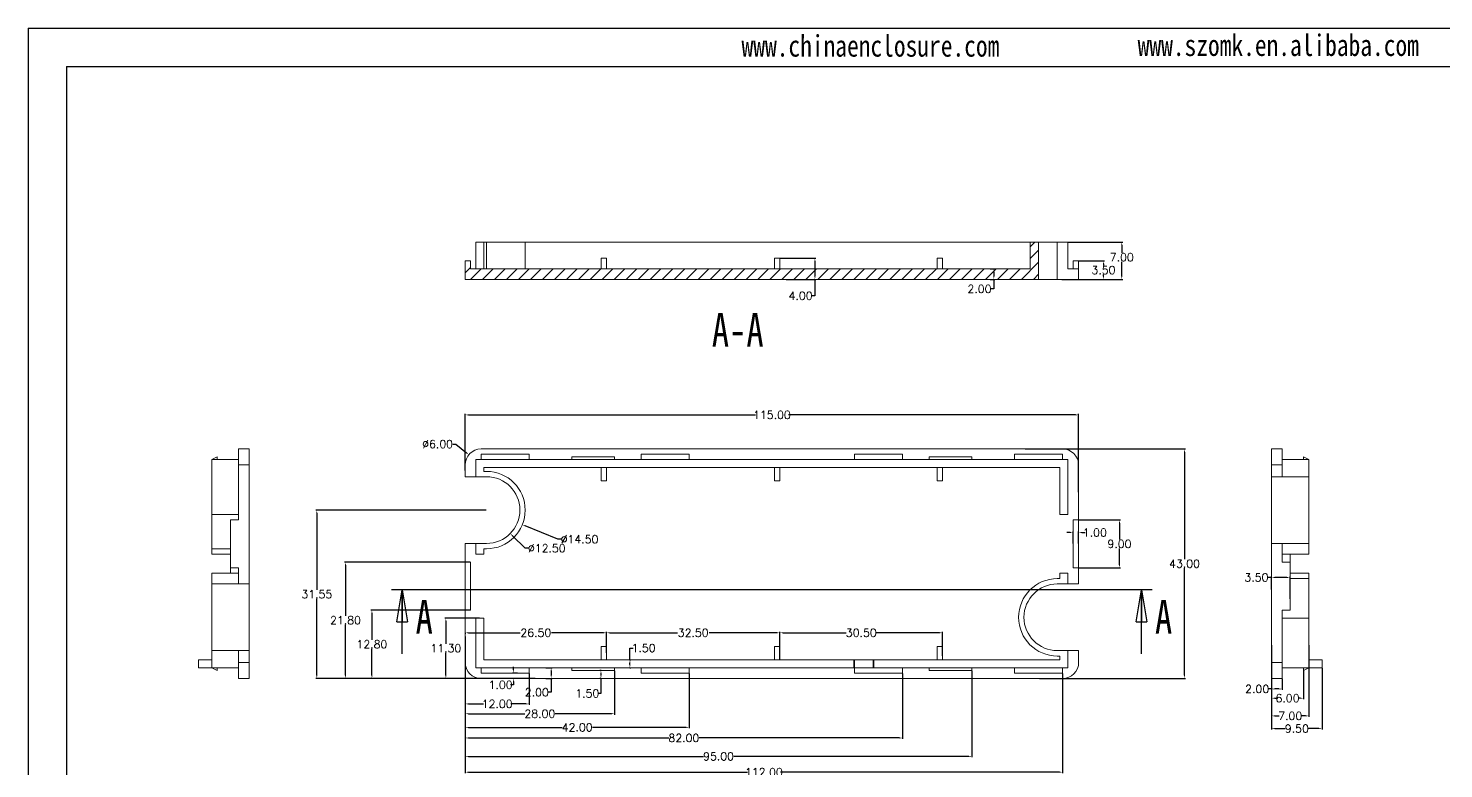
# Model space of a CAD drawing. Header units: inches. Extents: x 1667 to 2586, y 327 to 628.
# Drawn here: x 1667 to 1932.3, y 489.2 to 627.9 of the extents above; entities that cross this region are included whole.
import ezdxf

# ---------------------------------------------------------------- set-up
doc = ezdxf.new("R2010")
doc.units = ezdxf.units.IN
doc.header["$LTSCALE"] = 15
doc.linetypes.add('CENTERX2', pattern=[101.6, 63.5, -12.7, 12.7, -12.7])
doc.layers.add('文字', color=81, linetype='Continuous')
doc.styles.add('SLDTEXTSTYLE0', font='TXT', dxfattribs={"width": 0.75})
doc.styles.get("Standard").update_dxf_attribs({"font": 'txt', "bigfont": 'gbcbig.shx'})
doc.styles.add('宋体', font='', dxfattribs={"width": 0.8, "height": 3.5})
doc.styles.get('宋体').set_extended_font_data('SimSun')
doc.dimstyles.new('2', dxfattribs={"dimtxt": 1.5, "dimasz": 0.6, "dimexe": 0.18, "dimexo": 0.0625, "dimgap": 0.09, "dimtad": 0, "dimtih": 1, "dimtoh": 1, "dimzin": 0, "dimdsep": 46, "dimtxsty": 'Standard', "dimcen": 0, "dimadec": 0, "dimazin": 2, "dimtfac": 1, "dimtofl": 0, "dimtmove": 0, "dimatfit": 3, "dimfxl": 1, "dimtolj": 1, "dimtzin": 0, "dimarcsym": 0})

# ---------------------------------------------------------------- blocks, each defined once
blk = doc.blocks.new('_CLOSED')
at = {"color": 0, "linetype": 'ByBlock', "lineweight": -2}
for p, q in [((-1, 0.166667), (0, 0)), ((-1, 0.166667), (-1, -0.166667)), ((0, 0), (-1, -0.166667)), ((0, 0), (-1, 0))]:
    blk.add_line(p, q, dxfattribs=at)
blk = doc.blocks.new('*D199')
at = {"color": 0, "lineweight": -2}
for p, q in [((1758.7, 507.07), (1757.78, 507.07)), ((1757.96, 507.67), (1757.96, 508.27)), ((1757.96, 504.87), (1757.36, 504.87)), ((1758.7, 506.07), (1757.78, 506.07)), ((1757.96, 505.47), (1757.96, 504.87))]:
    blk.add_line(p, q, dxfattribs=at)
at = {"color": 0}
for points in [[(1757.86, 507.67), (1758.06, 507.67), (1757.96, 507.07)], [(1757.86, 505.47), (1758.06, 505.47), (1757.96, 506.07)]]:
    blk.add_solid(points, dxfattribs=at)
at = {"layer": 'Defpoints', "color": 0}
for p in [(1758.76, 507.07), (1757.96, 506.07), (1758.76, 506.07)]:
    blk.add_point(p, dxfattribs=at)
at = {"color": 0, "insert": (1755.52, 504.87), "char_height": 1.5, "attachment_point": 5}
blk.add_mtext('\\A1;1.00', dxfattribs=at)
blk = doc.blocks.new('*D200')
at = {"color": 0, "lineweight": -2}
for p, q in [((1764.01, 508.07), (1765.18, 508.07)), ((1765, 507.47), (1765, 506.67)), ((1764.01, 506.07), (1765.18, 506.07)), ((1765, 506.07), (1765, 503.47)), ((1765, 503.47), (1764.4, 503.47))]:
    blk.add_line(p, q, dxfattribs=at)
at = {"color": 0}
for points in [[(1764.9, 507.47), (1765.1, 507.47), (1765, 508.07)], [(1764.9, 506.67), (1765.1, 506.67), (1765, 506.07)]]:
    blk.add_solid(points, dxfattribs=at)
at = {"layer": 'Defpoints', "color": 0}
for p in [(1763.95, 508.07), (1763.95, 506.07), (1765, 506.07)]:
    blk.add_point(p, dxfattribs=at)
at = {"color": 0, "insert": (1762.31, 503.47), "char_height": 1.5, "attachment_point": 5}
blk.add_mtext('\\A1;2.00', dxfattribs=at)
blk = doc.blocks.new('*D201')
at = {"color": 0, "lineweight": -2}
for p, q in [((1774.38, 507.57), (1774.15, 507.57)), ((1774.33, 506.97), (1774.33, 506.67)), ((1774.38, 506.07), (1774.15, 506.07)), ((1774.33, 506.07), (1774.33, 503.26)), ((1774.33, 503.26), (1773.73, 503.26))]:
    blk.add_line(p, q, dxfattribs=at)
at = {"color": 0}
for points in [[(1774.23, 506.97), (1774.43, 506.97), (1774.33, 507.57)], [(1774.23, 506.67), (1774.43, 506.67), (1774.33, 506.07)]]:
    blk.add_solid(points, dxfattribs=at)
at = {"layer": 'Defpoints', "color": 0}
for p in [(1774.44, 507.57), (1774.33, 506.07), (1774.44, 506.07)]:
    blk.add_point(p, dxfattribs=at)
at = {"color": 0, "insert": (1771.77, 503.26), "char_height": 1.5, "attachment_point": 5}
blk.add_mtext('\\A1;1.50', dxfattribs=at)
blk = doc.blocks.new('*D202')
at = {"color": 0, "lineweight": -2}
for p, q in [((1779.74, 509.57), (1779.94, 509.57)), ((1779.76, 509.57), (1779.76, 511.77)), ((1779.76, 511.77), (1780.36, 511.77)), ((1779.74, 508.07), (1779.94, 508.07)), ((1779.76, 508.67), (1779.76, 508.97))]:
    blk.add_line(p, q, dxfattribs=at)
at = {"color": 0}
for points in [[(1779.66, 508.97), (1779.86, 508.97), (1779.76, 509.57)], [(1779.66, 508.67), (1779.86, 508.67), (1779.76, 508.07)]]:
    blk.add_solid(points, dxfattribs=at)
at = {"layer": 'Defpoints', "color": 0}
for p in [(1779.67, 509.57), (1779.76, 509.57), (1779.67, 508.07)]:
    blk.add_point(p, dxfattribs=at)
at = {"color": 0, "insert": (1782.32, 511.77), "char_height": 1.5, "attachment_point": 5}
blk.add_mtext('\\A1;1.50', dxfattribs=at)
blk = doc.blocks.new('*D203')
at = {"color": 0, "lineweight": -2}
for p, q in [((1751.57, 517.37), (1745.08, 517.37)), ((1745.26, 516.77), (1745.26, 512.56)), ((1745.26, 506.67), (1745.26, 510.88)), ((1760.84, 506.07), (1745.08, 506.07))]:
    blk.add_line(p, q, dxfattribs=at)
at = {"color": 0}
for points in [[(1745.16, 516.77), (1745.36, 516.77), (1745.26, 517.37)], [(1745.16, 506.67), (1745.36, 506.67), (1745.26, 506.07)]]:
    blk.add_solid(points, dxfattribs=at)
at = {"layer": 'Defpoints', "color": 0}
for p in [(1745.26, 517.37), (1751.63, 517.37), (1760.9, 506.07)]:
    blk.add_point(p, dxfattribs=at)
at = {"color": 0, "insert": (1745.26, 511.72), "char_height": 1.5, "attachment_point": 5}
blk.add_mtext('\\A1;11.30', dxfattribs=at)
blk = doc.blocks.new('*D204')
at = {"color": 0, "lineweight": -2}
for p, q in [((1749.82, 518.87), (1731.22, 518.87)), ((1731.4, 518.27), (1731.4, 513.31)), ((1731.4, 506.67), (1731.4, 511.63)), ((1754.43, 506.07), (1731.22, 506.07))]:
    blk.add_line(p, q, dxfattribs=at)
at = {"color": 0}
for points in [[(1731.3, 518.27), (1731.5, 518.27), (1731.4, 518.87)], [(1731.3, 506.67), (1731.5, 506.67), (1731.4, 506.07)]]:
    blk.add_solid(points, dxfattribs=at)
at = {"layer": 'Defpoints', "color": 0}
for p in [(1731.4, 518.87), (1749.88, 518.87), (1754.49, 506.07)]:
    blk.add_point(p, dxfattribs=at)
at = {"color": 0, "insert": (1731.4, 512.47), "char_height": 1.5, "attachment_point": 5}
blk.add_mtext('\\A1;12.80', dxfattribs=at)
blk = doc.blocks.new('*D205')
at = {"color": 0, "lineweight": -2}
for p, q in [((1749.82, 527.87), (1726.27, 527.87)), ((1726.45, 527.27), (1726.45, 517.81)), ((1726.45, 506.67), (1726.45, 516.13)), ((1755.24, 506.07), (1726.27, 506.07))]:
    blk.add_line(p, q, dxfattribs=at)
at = {"color": 0}
for points in [[(1726.35, 527.27), (1726.55, 527.27), (1726.45, 527.87)], [(1726.35, 506.67), (1726.55, 506.67), (1726.45, 506.07)]]:
    blk.add_solid(points, dxfattribs=at)
at = {"layer": 'Defpoints', "color": 0}
for p in [(1726.45, 527.87), (1749.88, 527.87), (1755.3, 506.07)]:
    blk.add_point(p, dxfattribs=at)
at = {"color": 0, "insert": (1726.45, 516.97), "char_height": 1.5, "attachment_point": 5}
blk.add_mtext('\\A1;21.80', dxfattribs=at)
blk = doc.blocks.new('*D206')
at = {"color": 0, "lineweight": -2}
for p, q in [((1752.82, 537.62), (1720.89, 537.62)), ((1721.07, 537.02), (1721.07, 522.69)), ((1721.07, 506.67), (1721.07, 521.01)), ((1762.03, 506.07), (1720.89, 506.07))]:
    blk.add_line(p, q, dxfattribs=at)
at = {"color": 0}
for points in [[(1720.97, 537.02), (1721.17, 537.02), (1721.07, 537.62)], [(1720.97, 506.67), (1721.17, 506.67), (1721.07, 506.07)]]:
    blk.add_solid(points, dxfattribs=at)
at = {"layer": 'Defpoints', "color": 0}
for p in [(1721.07, 537.62), (1752.88, 537.62), (1762.1, 506.07)]:
    blk.add_point(p, dxfattribs=at)
at = {"color": 0, "insert": (1721.07, 521.85), "char_height": 1.5, "attachment_point": 5}
blk.add_mtext('\\A1;31.55', dxfattribs=at)
blk = doc.blocks.new('*D207')
at = {"color": 0, "lineweight": -2}
for p, q in [((1853.84, 549.07), (1883.91, 549.07)), ((1883.73, 548.47), (1883.73, 528.41)), ((1883.73, 506.67), (1883.73, 526.73)), ((1856.55, 506.07), (1883.91, 506.07))]:
    blk.add_line(p, q, dxfattribs=at)
at = {"color": 0}
for points in [[(1883.63, 548.47), (1883.83, 548.47), (1883.73, 549.07)], [(1883.63, 506.67), (1883.83, 506.67), (1883.73, 506.07)]]:
    blk.add_solid(points, dxfattribs=at)
at = {"layer": 'Defpoints', "color": 0}
for p in [(1853.78, 549.07), (1883.73, 549.07), (1856.49, 506.07)]:
    blk.add_point(p, dxfattribs=at)
at = {"color": 0, "insert": (1883.73, 527.57), "char_height": 1.5, "attachment_point": 5}
blk.add_mtext('\\A1;43.00', dxfattribs=at)
blk = doc.blocks.new('*D208')
at = {"color": 0, "lineweight": -2}
for p, q in [((1748.88, 545.03), (1748.88, 555.63)), ((1749.48, 555.45), (1803.29, 555.45)), ((1863.28, 555.45), (1809.47, 555.45)), ((1863.88, 540.98), (1863.88, 555.63))]:
    blk.add_line(p, q, dxfattribs=at)
at = {"color": 0}
for points in [[(1749.48, 555.55), (1749.48, 555.35), (1748.88, 555.45)], [(1863.28, 555.55), (1863.28, 555.35), (1863.88, 555.45)]]:
    blk.add_solid(points, dxfattribs=at)
at = {"layer": 'Defpoints', "color": 0}
for p in [(1748.88, 555.45), (1748.88, 544.97), (1863.88, 540.92)]:
    blk.add_point(p, dxfattribs=at)
at = {"color": 0, "insert": (1806.38, 555.45), "char_height": 1.5, "attachment_point": 5}
blk.add_mtext('\\A1;115.00', dxfattribs=at)
blk = doc.blocks.new('*D209')
at = {"color": 0, "lineweight": -2}
for p, q in [((1748.88, 511.35), (1748.88, 501.11)), ((1760.88, 507.01), (1760.88, 501.11)), ((1749.48, 501.29), (1752.29, 501.29)), ((1760.28, 501.29), (1757.47, 501.29))]:
    blk.add_line(p, q, dxfattribs=at)
at = {"color": 0}
for points in [[(1749.48, 501.39), (1749.48, 501.19), (1748.88, 501.29)], [(1760.28, 501.39), (1760.28, 501.19), (1760.88, 501.29)]]:
    blk.add_solid(points, dxfattribs=at)
at = {"layer": 'Defpoints', "color": 0}
for p in [(1748.88, 511.42), (1760.88, 507.07), (1760.88, 501.29)]:
    blk.add_point(p, dxfattribs=at)
at = {"color": 0, "insert": (1754.88, 501.29), "char_height": 1.5, "attachment_point": 5}
blk.add_mtext('\\A1;12.00', dxfattribs=at)
blk = doc.blocks.new('*D210')
at = {"color": 0, "lineweight": -2}
for p, q in [((1748.88, 511.35), (1748.88, 499.27)), ((1776.88, 507.51), (1776.88, 499.27)), ((1749.48, 499.45), (1760.04, 499.45)), ((1776.28, 499.45), (1765.72, 499.45))]:
    blk.add_line(p, q, dxfattribs=at)
at = {"color": 0}
for points in [[(1749.48, 499.55), (1749.48, 499.35), (1748.88, 499.45)], [(1776.28, 499.55), (1776.28, 499.35), (1776.88, 499.45)]]:
    blk.add_solid(points, dxfattribs=at)
at = {"layer": 'Defpoints', "color": 0}
for p in [(1748.88, 511.42), (1776.88, 507.57), (1776.88, 499.45)]:
    blk.add_point(p, dxfattribs=at)
at = {"color": 0, "insert": (1762.88, 499.45), "char_height": 1.5, "attachment_point": 5}
blk.add_mtext('\\A1;28.00', dxfattribs=at)
blk = doc.blocks.new('*D211')
at = {"color": 0, "lineweight": -2}
for p, q in [((1748.88, 511.29), (1748.88, 496.72)), ((1790.88, 507.01), (1790.88, 496.72)), ((1749.48, 496.9), (1767.04, 496.9)), ((1790.28, 496.9), (1772.72, 496.9))]:
    blk.add_line(p, q, dxfattribs=at)
at = {"color": 0}
for points in [[(1749.48, 497), (1749.48, 496.8), (1748.88, 496.9)], [(1790.28, 497), (1790.28, 496.8), (1790.88, 496.9)]]:
    blk.add_solid(points, dxfattribs=at)
at = {"layer": 'Defpoints', "color": 0}
for p in [(1748.88, 511.35), (1790.88, 507.07), (1748.88, 496.9)]:
    blk.add_point(p, dxfattribs=at)
at = {"color": 0, "insert": (1769.88, 496.9), "char_height": 1.5, "attachment_point": 5}
blk.add_mtext('\\A1;42.00', dxfattribs=at)
blk = doc.blocks.new('*D212')
at = {"color": 0, "lineweight": -2}
for p, q in [((1748.88, 511.23), (1748.88, 494.73)), ((1830.88, 507.01), (1830.88, 494.73)), ((1749.48, 494.91), (1787.04, 494.91)), ((1830.28, 494.91), (1792.72, 494.91))]:
    blk.add_line(p, q, dxfattribs=at)
at = {"color": 0}
for points in [[(1749.48, 495.01), (1749.48, 494.81), (1748.88, 494.91)], [(1830.28, 495.01), (1830.28, 494.81), (1830.88, 494.91)]]:
    blk.add_solid(points, dxfattribs=at)
at = {"layer": 'Defpoints', "color": 0}
for p in [(1748.88, 511.29), (1830.88, 507.07), (1748.88, 494.91)]:
    blk.add_point(p, dxfattribs=at)
at = {"color": 0, "insert": (1789.88, 494.91), "char_height": 1.5, "attachment_point": 5}
blk.add_mtext('\\A1;82.00', dxfattribs=at)
blk = doc.blocks.new('*D213')
at = {"color": 0, "lineweight": -2}
for p, q in [((1748.88, 513.91), (1748.88, 491.29)), ((1843.88, 507.51), (1843.88, 491.29)), ((1749.48, 491.47), (1793.54, 491.47)), ((1843.28, 491.47), (1799.22, 491.47))]:
    blk.add_line(p, q, dxfattribs=at)
at = {"color": 0}
for points in [[(1749.48, 491.57), (1749.48, 491.37), (1748.88, 491.47)], [(1843.28, 491.57), (1843.28, 491.37), (1843.88, 491.47)]]:
    blk.add_solid(points, dxfattribs=at)
at = {"layer": 'Defpoints', "color": 0}
for p in [(1748.88, 513.97), (1843.88, 507.57), (1748.88, 491.47)]:
    blk.add_point(p, dxfattribs=at)
at = {"color": 0, "insert": (1796.38, 491.47), "char_height": 1.5, "attachment_point": 5}
blk.add_mtext('\\A1;95.00', dxfattribs=at)
blk = doc.blocks.new('*D214')
at = {"color": 0, "lineweight": -2}
for p, q in [((1748.88, 510.23), (1748.88, 488.32)), ((1860.88, 507.01), (1860.88, 488.32)), ((1749.48, 488.5), (1801.79, 488.5)), ((1860.28, 488.5), (1807.97, 488.5))]:
    blk.add_line(p, q, dxfattribs=at)
at = {"color": 0}
for points in [[(1749.48, 488.6), (1749.48, 488.4), (1748.88, 488.5)], [(1860.28, 488.6), (1860.28, 488.4), (1860.88, 488.5)]]:
    blk.add_solid(points, dxfattribs=at)
at = {"layer": 'Defpoints', "color": 0}
for p in [(1748.88, 510.29), (1860.88, 507.07), (1748.88, 488.5)]:
    blk.add_point(p, dxfattribs=at)
at = {"color": 0, "insert": (1804.88, 488.5), "char_height": 1.5, "attachment_point": 5}
blk.add_mtext('\\A1;112.00', dxfattribs=at)
blk = doc.blocks.new('*D215')
at = {"color": 0, "lineweight": -2}
for p, q in [((1775.38, 512.13), (1775.38, 514.8)), ((1748.88, 514.6), (1748.88, 514.44)), ((1749.48, 514.62), (1759.16, 514.62)), ((1774.78, 514.62), (1765.09, 514.62))]:
    blk.add_line(p, q, dxfattribs=at)
at = {"color": 0}
for points in [[(1749.48, 514.72), (1749.48, 514.52), (1748.88, 514.62)], [(1774.78, 514.72), (1774.78, 514.52), (1775.38, 514.62)]]:
    blk.add_solid(points, dxfattribs=at)
at = {"layer": 'Defpoints', "color": 0}
for p in [(1748.88, 514.67), (1748.88, 514.62), (1775.38, 512.07)]:
    blk.add_point(p, dxfattribs=at)
at = {"color": 0, "insert": (1762.13, 514.62), "char_height": 1.5, "attachment_point": 5}
blk.add_mtext('\\A1;26.50', dxfattribs=at)
blk = doc.blocks.new('*D216')
at = {"color": 0, "lineweight": -2}
for p, q in [((1775.38, 510.88), (1775.38, 514.8)), ((1807.88, 510.88), (1807.88, 514.8)), ((1775.98, 514.62), (1788.66, 514.62)), ((1807.28, 514.62), (1794.59, 514.62))]:
    blk.add_line(p, q, dxfattribs=at)
at = {"color": 0}
for points in [[(1775.98, 514.72), (1775.98, 514.52), (1775.38, 514.62)], [(1807.28, 514.72), (1807.28, 514.52), (1807.88, 514.62)]]:
    blk.add_solid(points, dxfattribs=at)
at = {"layer": 'Defpoints', "color": 0}
for p in [(1807.88, 514.62), (1775.38, 510.82), (1807.88, 510.82)]:
    blk.add_point(p, dxfattribs=at)
at = {"color": 0, "insert": (1791.63, 514.62), "char_height": 1.5, "attachment_point": 5}
blk.add_mtext('\\A1;32.50', dxfattribs=at)
blk = doc.blocks.new('*D217')
at = {"color": 0, "lineweight": -2}
for p, q in [((1807.88, 509.63), (1807.88, 514.8)), ((1838.38, 510.31), (1838.38, 514.8)), ((1808.48, 514.62), (1820.29, 514.62)), ((1837.78, 514.62), (1825.97, 514.62))]:
    blk.add_line(p, q, dxfattribs=at)
at = {"color": 0}
for points in [[(1808.48, 514.72), (1808.48, 514.52), (1807.88, 514.62)], [(1837.78, 514.72), (1837.78, 514.52), (1838.38, 514.62)]]:
    blk.add_solid(points, dxfattribs=at)
at = {"layer": 'Defpoints', "color": 0}
for p in [(1838.38, 514.62), (1807.88, 509.57), (1838.38, 510.25)]:
    blk.add_point(p, dxfattribs=at)
at = {"color": 0, "insert": (1823.13, 514.62), "char_height": 1.5, "attachment_point": 5}
blk.add_mtext('\\A1;30.50', dxfattribs=at)
blk = doc.blocks.new('*D218')
at = {"color": 0, "lineweight": -2}
for p, q in [((1862.28, 533.41), (1861.68, 533.41)), ((1862.88, 531.33), (1862.88, 533.59)), ((1863.88, 531.33), (1863.88, 533.59)), ((1864.48, 533.41), (1865.08, 533.41))]:
    blk.add_line(p, q, dxfattribs=at)
at = {"color": 0}
for points in [[(1862.28, 533.51), (1862.28, 533.31), (1862.88, 533.41)], [(1864.48, 533.51), (1864.48, 533.31), (1863.88, 533.41)]]:
    blk.add_solid(points, dxfattribs=at)
at = {"layer": 'Defpoints', "color": 0}
for p in [(1863.88, 533.41), (1862.88, 531.27), (1863.88, 531.27)]:
    blk.add_point(p, dxfattribs=at)
at = {"color": 0, "insert": (1866.92, 533.41), "char_height": 1.5, "attachment_point": 5}
blk.add_mtext('\\A1;1.00', dxfattribs=at)
blk = doc.blocks.new('*D219')
at = {"color": 0, "lineweight": -2}
for p, q in [((1863.94, 535.77), (1871.71, 535.77)), ((1871.53, 535.17), (1871.53, 532.11)), ((1871.53, 527.37), (1871.53, 530.43)), ((1863.94, 526.77), (1871.71, 526.77))]:
    blk.add_line(p, q, dxfattribs=at)
at = {"color": 0}
for points in [[(1871.43, 535.17), (1871.63, 535.17), (1871.53, 535.77)], [(1871.43, 527.37), (1871.63, 527.37), (1871.53, 526.77)]]:
    blk.add_solid(points, dxfattribs=at)
at = {"layer": 'Defpoints', "color": 0}
for p in [(1863.88, 535.77), (1871.53, 535.77), (1863.88, 526.77)]:
    blk.add_point(p, dxfattribs=at)
at = {"color": 0, "insert": (1871.53, 531.27), "char_height": 1.5, "attachment_point": 5}
blk.add_mtext('\\A1;9.00', dxfattribs=at)
blk = doc.blocks.new('*D220')
at = {"color": 0, "lineweight": -2}
for p, q in [((1766.26, 532.14), (1760.14, 534.65)), ((1766.86, 532.14), (1766.26, 532.14))]:
    blk.add_line(p, q, dxfattribs=at)
at = {"color": 0}
blk.add_solid([(1760.18, 534.74), (1760.11, 534.55), (1759.59, 534.87)], dxfattribs=at)
at = {"layer": 'Defpoints', "color": 0}
for p in [(1746.17, 540.37), (1759.59, 534.87)]:
    blk.add_point(p, dxfattribs=at)
at = {"color": 0, "insert": (1770.32, 532.14), "char_height": 1.5, "attachment_point": 5}
blk.add_mtext('\\A1;∅14.50', dxfattribs=at)
blk = doc.blocks.new('*D221')
at = {"color": 0, "lineweight": -2}
for p, q in [((1760.12, 530.46), (1757.75, 532.8)), ((1760.72, 530.46), (1760.12, 530.46))]:
    blk.add_line(p, q, dxfattribs=at)
at = {"color": 0}
blk.add_solid([(1757.82, 532.87), (1757.68, 532.73), (1757.32, 533.22)], dxfattribs=at)
at = {"layer": 'Defpoints', "color": 0}
for p in [(1748.44, 542.02), (1757.32, 533.22)]:
    blk.add_point(p, dxfattribs=at)
at = {"color": 0, "insert": (1764.18, 530.46), "char_height": 1.5, "attachment_point": 5}
blk.add_mtext('\\A1;∅12.50', dxfattribs=at)
blk = doc.blocks.new('*D222')
at = {"color": 0, "lineweight": -2}
for p, q in [((1746.55, 549.99), (1747.15, 549.99)), ((1747.15, 549.99), (1749.11, 548.37))]:
    blk.add_line(p, q, dxfattribs=at)
at = {"color": 0}
blk.add_solid([(1749.17, 548.45), (1749.04, 548.29), (1749.57, 547.99)], dxfattribs=at)
at = {"layer": 'Defpoints', "color": 0}
for p in [(1749.57, 547.99), (1754.19, 544.16)]:
    blk.add_point(p, dxfattribs=at)
at = {"color": 0, "insert": (1743.71, 549.99), "char_height": 1.5, "attachment_point": 5}
blk.add_mtext('\\A1;∅6.00', dxfattribs=at)
blk = doc.blocks.new('*D223')
at = {"color": 0, "lineweight": -2}
for p, q in [((1900.03, 512.28), (1900.03, 498.87)), ((1907.03, 512.28), (1907.03, 498.87)), ((1900.63, 499.05), (1901.44, 499.05)), ((1906.43, 499.05), (1905.62, 499.05))]:
    blk.add_line(p, q, dxfattribs=at)
at = {"color": 0}
for points in [[(1900.63, 499.15), (1900.63, 498.95), (1900.03, 499.05)], [(1906.43, 499.15), (1906.43, 498.95), (1907.03, 499.05)]]:
    blk.add_solid(points, dxfattribs=at)
at = {"layer": 'Defpoints', "color": 0}
for p in [(1900.03, 512.35), (1907.03, 512.35), (1907.03, 499.05)]:
    blk.add_point(p, dxfattribs=at)
at = {"color": 0, "insert": (1903.53, 499.05), "char_height": 1.5, "attachment_point": 5}
blk.add_mtext('\\A1;7.00', dxfattribs=at)
blk = doc.blocks.new('*D224')
at = {"color": 0, "lineweight": -2}
for p, q in [((1900.03, 507.51), (1900.03, 503.91)), ((1902.03, 506.01), (1902.03, 503.91)), ((1900.03, 504.09), (1899.43, 504.09)), ((1901.43, 504.09), (1900.63, 504.09))]:
    blk.add_line(p, q, dxfattribs=at)
at = {"color": 0}
for points in [[(1900.63, 504.19), (1900.63, 503.99), (1900.03, 504.09)], [(1901.43, 504.19), (1901.43, 503.99), (1902.03, 504.09)]]:
    blk.add_solid(points, dxfattribs=at)
at = {"layer": 'Defpoints', "color": 0}
for p in [(1900.03, 507.57), (1902.03, 506.07), (1900.03, 504.09)]:
    blk.add_point(p, dxfattribs=at)
at = {"color": 0, "insert": (1897.34, 504.09), "char_height": 1.5, "attachment_point": 5}
blk.add_mtext('\\A1;2.00', dxfattribs=at)
blk = doc.blocks.new('*D225')
at = {"color": 0, "lineweight": -2}
for p, q in [((1900.03, 512.22), (1900.03, 502.19)), ((1906.03, 507.51), (1906.03, 502.19)), ((1900.63, 502.37), (1900.94, 502.37)), ((1905.43, 502.37), (1905.12, 502.37))]:
    blk.add_line(p, q, dxfattribs=at)
at = {"color": 0}
for points in [[(1900.63, 502.47), (1900.63, 502.27), (1900.03, 502.37)], [(1905.43, 502.47), (1905.43, 502.27), (1906.03, 502.37)]]:
    blk.add_solid(points, dxfattribs=at)
at = {"layer": 'Defpoints', "color": 0}
for p in [(1900.03, 512.28), (1906.03, 507.57), (1906.03, 502.37)]:
    blk.add_point(p, dxfattribs=at)
at = {"color": 0, "insert": (1903.03, 502.37), "char_height": 1.5, "attachment_point": 5}
blk.add_mtext('\\A1;6.00', dxfattribs=at)
blk = doc.blocks.new('*D226')
at = {"color": 0, "lineweight": -2}
for p, q in [((1900.03, 511.25), (1900.03, 496.48)), ((1909.53, 508.01), (1909.53, 496.48)), ((1900.63, 496.66), (1902.56, 496.66)), ((1908.93, 496.66), (1906.99, 496.66))]:
    blk.add_line(p, q, dxfattribs=at)
at = {"color": 0}
for points in [[(1900.63, 496.76), (1900.63, 496.56), (1900.03, 496.66)], [(1908.93, 496.76), (1908.93, 496.56), (1909.53, 496.66)]]:
    blk.add_solid(points, dxfattribs=at)
at = {"layer": 'Defpoints', "color": 0}
for p in [(1900.03, 511.31), (1909.53, 508.07), (1900.03, 496.66)]:
    blk.add_point(p, dxfattribs=at)
at = {"color": 0, "insert": (1904.78, 496.66), "char_height": 1.5, "attachment_point": 5}
blk.add_mtext('\\A1;9.50', dxfattribs=at)
blk = doc.blocks.new('*D227')
at = {"color": 0, "lineweight": -2}
for p, q in [((1900.03, 524.99), (1899.43, 524.99)), ((1900.03, 522.73), (1900.03, 525.17)), ((1902.93, 524.99), (1900.63, 524.99)), ((1903.53, 520.96), (1903.53, 525.17))]:
    blk.add_line(p, q, dxfattribs=at)
at = {"color": 0}
for points in [[(1900.63, 525.09), (1900.63, 524.89), (1900.03, 524.99)], [(1902.93, 525.09), (1902.93, 524.89), (1903.53, 524.99)]]:
    blk.add_solid(points, dxfattribs=at)
at = {"layer": 'Defpoints', "color": 0}
for p in [(1900.03, 524.99), (1900.03, 522.67), (1903.53, 520.9)]:
    blk.add_point(p, dxfattribs=at)
at = {"color": 0, "insert": (1897.21, 524.99), "char_height": 1.5, "attachment_point": 5}
blk.add_mtext('\\A1;3.50', dxfattribs=at)
blk = doc.blocks.new('*D232')
at = {"color": 0, "lineweight": -2}
for p, q in [((1807.94, 584.84), (1814.62, 584.84)), ((1814.44, 584.24), (1814.44, 581.44)), ((1809.04, 580.84), (1814.62, 580.84)), ((1814.44, 580.84), (1814.44, 577.78)), ((1814.44, 577.78), (1813.84, 577.78))]:
    blk.add_line(p, q, dxfattribs=at)
at = {"color": 0}
for points in [[(1814.34, 584.24), (1814.54, 584.24), (1814.44, 584.84)], [(1814.34, 581.44), (1814.54, 581.44), (1814.44, 580.84)]]:
    blk.add_solid(points, dxfattribs=at)
at = {"layer": 'Defpoints', "color": 0}
for p in [(1807.88, 584.84), (1808.98, 580.84), (1814.44, 580.84)]:
    blk.add_point(p, dxfattribs=at)
at = {"color": 0, "insert": (1811.75, 577.78), "char_height": 1.5, "attachment_point": 5}
blk.add_mtext('\\A1;4.00', dxfattribs=at)
blk = doc.blocks.new('*D233')
at = {"color": 0, "lineweight": -2}
for p, q in [((1847.3, 582.84), (1848.16, 582.84)), ((1847.98, 582.24), (1847.98, 581.44)), ((1847.3, 580.84), (1848.16, 580.84)), ((1847.98, 579.06), (1847.38, 579.06)), ((1847.98, 580.84), (1847.98, 579.06))]:
    blk.add_line(p, q, dxfattribs=at)
at = {"color": 0}
for points in [[(1847.88, 582.24), (1848.08, 582.24), (1847.98, 582.84)], [(1847.88, 581.44), (1848.08, 581.44), (1847.98, 580.84)]]:
    blk.add_solid(points, dxfattribs=at)
at = {"layer": 'Defpoints', "color": 0}
for p in [(1847.24, 582.84), (1847.24, 580.84), (1847.98, 580.84)]:
    blk.add_point(p, dxfattribs=at)
at = {"color": 0, "insert": (1845.29, 579.06), "char_height": 1.5, "attachment_point": 5}
blk.add_mtext('\\A1;2.00', dxfattribs=at)
blk = doc.blocks.new('*D234')
at = {"color": 0, "lineweight": -2}
for p, q in [((1861.94, 587.84), (1872.14, 587.84)), ((1871.96, 587.24), (1871.96, 585.83)), ((1871.96, 581.44), (1871.96, 584.15)), ((1861.94, 580.84), (1872.14, 580.84))]:
    blk.add_line(p, q, dxfattribs=at)
at = {"color": 0}
for points in [[(1871.86, 587.24), (1872.06, 587.24), (1871.96, 587.84)], [(1871.86, 581.44), (1872.06, 581.44), (1871.96, 580.84)]]:
    blk.add_solid(points, dxfattribs=at)
at = {"layer": 'Defpoints', "color": 0}
for p in [(1861.88, 587.84), (1871.96, 587.84), (1861.88, 580.84)]:
    blk.add_point(p, dxfattribs=at)
at = {"color": 0, "insert": (1871.96, 584.99), "char_height": 1.5, "attachment_point": 5}
blk.add_mtext('\\A1;7.00', dxfattribs=at)
blk = doc.blocks.new('*D235')
at = {"color": 0, "lineweight": -2}
for p, q in [((1863.94, 584.34), (1868.71, 584.34)), ((1868.53, 583.74), (1868.53, 583.43)), ((1868.53, 581.44), (1868.53, 581.75)), ((1860.75, 580.84), (1868.71, 580.84))]:
    blk.add_line(p, q, dxfattribs=at)
at = {"color": 0}
for points in [[(1868.43, 583.74), (1868.63, 583.74), (1868.53, 584.34)], [(1868.43, 581.44), (1868.63, 581.44), (1868.53, 580.84)]]:
    blk.add_solid(points, dxfattribs=at)
at = {"layer": 'Defpoints', "color": 0}
for p in [(1863.88, 584.34), (1868.53, 584.34), (1860.69, 580.84)]:
    blk.add_point(p, dxfattribs=at)
at = {"color": 0, "insert": (1868.53, 582.59), "char_height": 1.5, "attachment_point": 5}
blk.add_mtext('\\A1;3.50', dxfattribs=at)

msp = doc.modelspace()

# ---------------------------------------------------------------- hatches: boundary and pattern name
at = {"linetype": 'Continuous', "lineweight": 0}
h = msp.add_hatch(dxfattribs=at)
h.set_pattern_fill('ANSI31', color=4, scale=0.5, style=0)
h.set_pattern_definition([(45, (0, -8.3457), (-1.122532, 1.122532), [])])
h.paths.add_polyline_path([(1748.88, 580.844), (1856.375, 580.844), (1856.375, 587.844), (1854.802, 587.844), (1854.802, 582.844), (1749.88, 582.844), (1749.88, 584.344), (1748.88, 584.344)], flags=0)

# ---------------------------------------------------------------- linework, layer by layer
for p, q in [((1666.989, 627.895), (2092.671, 627.895)), ((1666.989, 627.895), (1666.989, 326.907)), ((1674.155, 620.728), (2085.504, 620.728)), ((1674.155, 620.728), (1674.155, 334.074))]:
    msp.add_line(p, q)
at = {"color": 7, "linetype": 'Continuous', "lineweight": 15}
for p, q in [((1750.88, 582.844), (1750.88, 587.844)), ((1752.38, 587.844), (1750.88, 587.844)), ((1752.38, 582.844), (1752.38, 587.844)), ((1752.38, 587.844), (1752.88, 587.844)), ((1752.88, 587.844), (1752.88, 582.844)), ((1752.88, 587.844), (1760.13, 587.844)), ((1760.13, 582.844), (1760.13, 587.844)), ((1854.802, 587.844), (1760.13, 587.844)), ((1854.802, 587.844), (1854.802, 582.844)), ((1854.802, 587.844), (1856.375, 587.844)), ((1856.375, 580.844), (1856.375, 587.844)), ((1856.375, 587.844), (1859.88, 587.844)), ((1859.88, 580.844), (1859.88, 587.844)), ((1861.88, 587.844), (1859.88, 587.844)), ((1861.88, 587.844), (1861.88, 582.844)), ((1748.88, 584.344), (1748.88, 580.844)), ((1748.88, 584.344), (1749.88, 584.344)), ((1749.88, 582.844), (1749.88, 584.344)), ((1774.38, 584.844), (1774.38, 582.844)), ((1775.38, 584.844), (1774.38, 584.844)), ((1775.38, 584.844), (1775.38, 582.844)), ((1806.88, 584.844), (1806.88, 582.844)), ((1807.88, 584.844), (1806.88, 584.844)), ((1807.88, 584.844), (1807.88, 582.844)), ((1837.38, 584.844), (1837.38, 582.844)), ((1838.38, 584.844), (1837.38, 584.844)), ((1838.38, 584.844), (1838.38, 582.844)), ((1862.88, 584.344), (1862.88, 582.844)), ((1862.88, 584.344), (1863.88, 584.344)), ((1863.88, 584.344), (1863.88, 582.844)), ((1854.802, 582.844), (1749.88, 582.844)), ((1861.88, 582.844), (1863.88, 582.844)), ((1863.88, 582.844), (1863.88, 580.844)), ((1856.375, 580.844), (1748.88, 580.844)), ((1856.375, 580.844), (1859.88, 580.844)), ((1859.88, 580.844), (1863.88, 580.844)), ((1702.39, 547.572), (1701.39, 547.072)), ((1701.39, 536.772), (1701.39, 547.072)), ((1701.39, 547.072), (1706.39, 547.072)), ((1702.39, 547.572), (1702.39, 547.072)), ((1706.39, 549.072), (1708.39, 549.072)), ((1706.39, 546.072), (1706.39, 549.072)), ((1708.39, 549.072), (1708.39, 546.072)), ((1750.88, 547.072), (1750.88, 543.872)), ((1768.88, 547.072), (1750.88, 547.072)), ((1860.88, 549.072), (1751.88, 549.072)), ((1751.88, 548.072), (1751.88, 547.072)), ((1760.88, 548.072), (1751.88, 548.072)), ((1760.88, 547.072), (1760.88, 548.072)), ((1768.88, 547.572), (1776.88, 547.572)), ((1768.88, 547.072), (1768.88, 547.572)), ((1776.88, 547.072), (1768.88, 547.072)), ((1776.88, 547.572), (1776.88, 547.072)), ((1835.88, 547.072), (1776.88, 547.072)), ((1790.88, 548.072), (1781.88, 548.072)), ((1781.88, 548.072), (1781.88, 547.072)), ((1790.88, 547.072), (1790.88, 548.072)), ((1821.88, 548.072), (1830.88, 548.072)), ((1821.88, 547.072), (1821.88, 548.072)), ((1830.88, 548.072), (1830.88, 547.072)), ((1835.88, 547.572), (1843.88, 547.572)), ((1835.88, 547.072), (1835.88, 547.572)), ((1843.88, 547.072), (1835.88, 547.072)), ((1843.88, 547.572), (1843.88, 547.072)), ((1861.88, 547.072), (1843.88, 547.072)), ((1851.88, 548.072), (1860.88, 548.072)), ((1851.88, 547.072), (1851.88, 548.072)), ((1860.88, 548.072), (1860.88, 547.072)), ((1861.88, 536.772), (1861.88, 547.072)), ((1900.025, 549.072), (1902.025, 549.072)), ((1900.025, 546.072), (1900.025, 549.072)), ((1902.025, 549.072), (1902.025, 546.072)), ((1907.025, 547.072), (1902.025, 547.072)), ((1907.025, 547.072), (1906.025, 547.572)), ((1906.025, 547.572), (1906.025, 547.072)), ((1907.025, 547.072), (1907.025, 543.872)), ((1706.39, 535.772), (1706.39, 546.072)), ((1708.39, 546.072), (1706.39, 546.072)), ((1708.39, 523.772), (1708.39, 546.072)), ((1748.88, 546.072), (1748.88, 543.872)), ((1860.38, 545.572), (1752.38, 545.572)), ((1752.38, 545.572), (1752.38, 544.872)), ((1752.88, 544.872), (1752.38, 544.872)), ((1774.38, 543.072), (1774.38, 545.572)), ((1775.38, 545.572), (1775.38, 543.072)), ((1806.88, 543.072), (1806.88, 545.572)), ((1807.88, 545.572), (1807.88, 543.072)), ((1837.38, 543.072), (1837.38, 545.572)), ((1838.38, 545.572), (1838.38, 543.072)), ((1860.38, 536.772), (1860.38, 545.572)), ((1863.88, 535.772), (1863.88, 546.072)), ((1902.025, 546.072), (1900.025, 546.072)), ((1900.025, 546.072), (1900.025, 543.872)), ((1902.025, 546.072), (1902.025, 543.872)), ((1748.88, 543.872), (1750.88, 543.872)), ((1752.88, 543.872), (1750.88, 543.872)), ((1775.38, 543.072), (1774.38, 543.072)), ((1807.88, 543.072), (1806.88, 543.072)), ((1838.38, 543.072), (1837.38, 543.072)), ((1900.025, 543.872), (1902.025, 543.872)), ((1900.025, 543.872), (1900.025, 531.372)), ((1902.025, 543.872), (1907.025, 543.872)), ((1907.025, 543.872), (1907.025, 531.372)), ((1701.39, 536.772), (1706.39, 536.772)), ((1701.39, 530.372), (1701.39, 536.772)), ((1861.88, 536.772), (1860.38, 536.772)), ((1704.89, 526.772), (1704.89, 535.772)), ((1704.89, 535.772), (1706.39, 535.772)), ((1862.88, 535.772), (1862.88, 526.772)), ((1863.88, 535.772), (1862.88, 535.772)), ((1863.88, 526.772), (1863.88, 535.772)), ((1748.88, 531.372), (1748.88, 527.872)), ((1750.88, 531.372), (1748.88, 531.372)), ((1750.88, 531.372), (1750.88, 529.372)), ((1750.88, 531.372), (1752.88, 531.372)), ((1902.025, 531.372), (1900.025, 531.372)), ((1900.025, 531.372), (1900.025, 509.072)), ((1902.025, 531.372), (1902.025, 527.872)), ((1907.025, 531.372), (1902.025, 531.372)), ((1907.025, 531.372), (1907.025, 529.372)), ((1701.39, 530.372), (1704.89, 530.372)), ((1701.39, 530.372), (1701.39, 529.372)), ((1704.89, 529.372), (1701.39, 529.372)), ((1752.38, 529.372), (1750.88, 529.372)), ((1752.38, 530.372), (1752.88, 530.372)), ((1752.38, 530.372), (1752.38, 529.372)), ((1902.025, 529.372), (1907.025, 529.372)), ((1903.525, 529.372), (1903.525, 527.872)), ((1701.39, 523.772), (1701.39, 525.772)), ((1706.39, 525.772), (1701.39, 525.772)), ((1704.89, 526.772), (1706.39, 526.772)), ((1704.89, 525.772), (1704.89, 526.772)), ((1706.39, 523.772), (1706.39, 526.772)), ((1749.88, 527.872), (1748.88, 527.872)), ((1748.88, 527.872), (1748.88, 518.872)), ((1749.88, 518.872), (1749.88, 527.872)), ((1860.38, 525.772), (1861.88, 525.772)), ((1860.38, 524.772), (1860.38, 525.772)), ((1861.88, 523.772), (1861.88, 525.772)), ((1862.88, 526.772), (1863.88, 526.772)), ((1863.88, 523.772), (1863.88, 526.772)), ((1903.525, 527.872), (1902.025, 527.872)), ((1903.525, 527.872), (1903.525, 518.872)), ((1903.525, 525.772), (1907.025, 525.772)), ((1907.025, 524.772), (1907.025, 525.772)), ((1701.39, 523.772), (1706.39, 523.772)), ((1701.39, 511.272), (1701.39, 523.772)), ((1706.39, 523.772), (1708.39, 523.772)), ((1708.39, 511.272), (1708.39, 523.772)), ((1860.38, 524.772), (1859.88, 524.772)), ((1861.88, 523.772), (1859.88, 523.772)), ((1861.88, 523.772), (1863.88, 523.772)), ((1907.025, 524.772), (1903.525, 524.772)), ((1907.025, 524.772), (1907.025, 517.372)), ((1748.88, 518.872), (1749.88, 518.872)), ((1748.88, 518.872), (1748.88, 509.072)), ((1750.88, 517.372), (1750.88, 508.072)), ((1750.88, 517.372), (1752.38, 517.372)), ((1752.38, 517.372), (1752.38, 509.572)), ((1903.525, 518.872), (1902.025, 518.872)), ((1902.025, 518.872), (1902.025, 509.072)), ((1907.025, 517.372), (1902.025, 517.372)), ((1907.025, 517.372), (1907.025, 508.072)), ((1775.38, 512.072), (1774.38, 512.072)), ((1774.38, 512.072), (1774.38, 509.572)), ((1775.38, 509.572), (1775.38, 512.072)), ((1807.88, 512.072), (1806.88, 512.072)), ((1806.88, 512.072), (1806.88, 509.572)), ((1807.88, 509.572), (1807.88, 512.072)), ((1838.38, 512.072), (1837.38, 512.072)), ((1837.38, 512.072), (1837.38, 509.572)), ((1838.38, 509.572), (1838.38, 512.072)), ((1698.89, 508.072), (1698.89, 509.572)), ((1698.89, 509.572), (1701.39, 509.572)), ((1701.39, 508.072), (1701.39, 511.272)), ((1706.39, 511.272), (1701.39, 511.272)), ((1708.39, 511.272), (1706.39, 511.272)), ((1706.39, 509.072), (1706.39, 511.272)), ((1708.39, 509.072), (1708.39, 511.272)), ((1752.38, 509.572), (1821.749, 509.572)), ((1821.749, 509.572), (1821.749, 508.072)), ((1821.88, 509.572), (1821.749, 509.572)), ((1821.88, 509.572), (1821.88, 508.072)), ((1825.38, 509.572), (1821.88, 509.572)), ((1825.38, 508.072), (1825.38, 509.572)), ((1825.38, 509.572), (1825.511, 509.572)), ((1825.511, 508.072), (1825.511, 509.572)), ((1825.511, 509.572), (1860.38, 509.572)), ((1859.88, 511.272), (1861.88, 511.272)), ((1859.88, 510.272), (1860.38, 510.272)), ((1860.38, 509.572), (1860.38, 510.272)), ((1861.88, 508.072), (1861.88, 511.272)), ((1863.88, 511.272), (1861.88, 511.272)), ((1863.88, 509.072), (1863.88, 511.272)), ((1909.525, 509.572), (1907.025, 509.572)), ((1909.525, 509.572), (1909.525, 508.072)), ((1698.89, 508.072), (1701.39, 508.072)), ((1701.39, 508.072), (1706.39, 508.072)), ((1701.39, 508.072), (1702.39, 507.572)), ((1702.39, 507.572), (1702.39, 508.072)), ((1706.39, 509.072), (1708.39, 509.072)), ((1706.39, 506.072), (1706.39, 509.072)), ((1708.39, 509.072), (1708.39, 506.072)), ((1750.88, 508.072), (1768.88, 508.072)), ((1751.88, 507.072), (1751.88, 508.072)), ((1760.88, 507.072), (1751.88, 507.072)), ((1760.88, 508.072), (1760.88, 507.072)), ((1768.88, 508.072), (1776.88, 508.072)), ((1768.88, 507.572), (1768.88, 508.072)), ((1768.88, 507.572), (1776.88, 507.572)), ((1776.88, 508.072), (1821.749, 508.072)), ((1776.88, 508.072), (1776.88, 507.572)), ((1781.88, 507.072), (1781.88, 508.072)), ((1790.88, 507.072), (1781.88, 507.072)), ((1790.88, 508.072), (1790.88, 507.072)), ((1821.88, 508.072), (1821.749, 508.072)), ((1821.88, 508.072), (1825.38, 508.072)), ((1821.88, 508.072), (1821.88, 507.072)), ((1821.88, 507.072), (1830.88, 507.072)), ((1825.38, 508.072), (1825.511, 508.072)), ((1825.511, 508.072), (1835.88, 508.072)), ((1830.88, 507.072), (1830.88, 508.072)), ((1835.88, 508.072), (1843.88, 508.072)), ((1835.88, 507.572), (1835.88, 508.072)), ((1835.88, 507.572), (1843.88, 507.572)), ((1843.88, 508.072), (1861.88, 508.072)), ((1843.88, 508.072), (1843.88, 507.572)), ((1851.88, 508.072), (1851.88, 507.072)), ((1851.88, 507.072), (1860.88, 507.072)), ((1860.88, 507.072), (1860.88, 508.072)), ((1900.025, 509.072), (1902.025, 509.072)), ((1900.025, 506.072), (1900.025, 509.072)), ((1902.025, 509.072), (1902.025, 506.072)), ((1907.025, 508.072), (1902.025, 508.072)), ((1906.025, 507.572), (1907.025, 508.072)), ((1906.025, 507.572), (1906.025, 508.072)), ((1909.525, 508.072), (1907.025, 508.072)), ((1708.39, 506.072), (1706.39, 506.072)), ((1751.88, 506.072), (1860.88, 506.072)), ((1902.025, 506.072), (1900.025, 506.072))]:
    msp.add_line(p, q, dxfattribs=at)
at = {"color": 1, "linetype": 'CENTERX2', "lineweight": 30}
msp.add_line((1877.68, 522.696), (1735.08, 522.696), dxfattribs=at)
at = {"color": 7, "linetype": 'Continuous', "lineweight": 30}
for p, q in [((1737.08, 510.696), (1737.08, 522.696)), ((1875.68, 510.696), (1875.68, 522.696))]:
    msp.add_line(p, q, dxfattribs=at)
at = {"color": 7, "linetype": 'Continuous', "lineweight": 15}
for centre, radius, start, end in [((1751.88, 546.072), 3, 90, 180), ((1860.88, 546.072), 3, 0, 90), ((1752.88, 537.622), 7.25, 270, 90), ((1752.88, 537.622), 6.25, 270, 90), ((1859.88, 517.522), 7.25, 90, 270), ((1859.88, 517.522), 6.25, 90, 270), ((1751.88, 509.072), 3, 180, 270), ((1860.88, 509.072), 3, 270, 0)]:
    msp.add_arc(centre, radius, start, end, dxfattribs=at)

# ---------------------------------------------------------------- block references
at = {"color": 7, "linetype": 'Continuous', "lineweight": 30, "xscale": 6, "yscale": 6, "rotation": 90}
for p in [(1737.08, 522.696), (1875.68, 522.696)]:
    msp.add_blockref('_CLOSED', p, dxfattribs=at)

# ---------------------------------------------------------------- texts
at = {"color": 7, "linetype": 'Continuous', "char_height": 6.35, "attachment_point": 1, "style": 'SLDTEXTSTYLE0'}
for s, insert in [('A-A', (1795.111, 574.576)), ('A', (1739.583, 520.782)), ('A', (1878.183, 520.782))]:
    msp.add_mtext(s, dxfattribs=dict(at, insert=insert))
at = {"layer": '文字', "color": 0, "char_height": 4.03609, "width": 70.91031, "attachment_point": 1, "style": '宋体'}
for s, insert in [('www.chinaenclosure.com', (1800.688, 626.619)), ('www.szomk.en.alibaba.com', (1874.943, 626.748))]:
    msp.add_mtext(s, dxfattribs=dict(at, insert=insert))

# ---------------------------------------------------------------- dimensions: what is measured, and where the dimension line sits
for base, p1, p2, picture, middle in [((1871.964, 587.844), (1861.88, 580.844), (1861.88, 587.844), '*D234', (1871.964, 584.992)), ((1814.44, 580.844), (1807.88, 584.844), (1808.979, 580.844), '*D232', (1811.75, 577.781)), ((1868.53, 584.344), (1860.686, 580.844), (1863.88, 584.344), '*D235', (1868.53, 582.594)), ((1847.983, 580.844), (1847.235, 582.844), (1847.235, 580.844), '*D233', (1845.293, 579.06)), ((1779.757, 509.572), (1779.673, 508.072), (1779.673, 509.572), '*D202', (1782.322, 511.775)), ((1765.001, 506.072), (1763.947, 508.072), (1763.947, 506.072), '*D200', (1762.311, 503.467)), ((1774.331, 506.072), (1774.438, 507.572), (1774.438, 506.072), '*D201', (1771.766, 503.259))]:
    dim = msp.add_linear_dim(base=base, p1=p1, p2=p2, angle=90, dimstyle='2')
    dim.commit()
    dim.dimension.update_dxf_attribs({"geometry": picture, "text_midpoint": middle, "dimtype": 160})
for base, p1, p2, picture, middle in [((1748.88, 555.454), (1863.88, 540.922), (1748.88, 544.972), '*D208', (1806.38, 555.454)), ((1863.88, 533.41), (1862.88, 531.272), (1863.88, 531.272), '*D218', (1866.92, 533.41)), ((1900.025, 524.986), (1903.525, 520.901), (1900.025, 522.669), '*D227', (1897.21, 524.986)), ((1748.88, 514.625), (1775.38, 512.072), (1748.88, 514.667), '*D215', (1762.13, 514.625)), ((1807.88, 514.625), (1775.38, 510.822), (1807.88, 510.822), '*D216', (1791.63, 514.625)), ((1838.38, 514.625), (1807.88, 509.572), (1838.38, 510.25), '*D217', (1823.13, 514.625)), ((1748.88, 491.471), (1843.88, 507.572), (1748.88, 513.972), '*D213', (1796.38, 491.471)), ((1907.025, 499.049), (1900.025, 512.346), (1907.025, 512.346), '*D223', (1903.525, 499.049)), ((1906.025, 502.375), (1900.025, 512.284), (1906.025, 507.572), '*D225', (1903.025, 502.375)), ((1760.88, 501.293), (1748.88, 511.415), (1760.88, 507.072), '*D209', (1754.88, 501.293)), ((1776.88, 499.454), (1748.88, 511.415), (1776.88, 507.572), '*D210', (1762.88, 499.454)), ((1748.88, 496.896), (1790.88, 507.072), (1748.88, 511.353), '*D211', (1769.88, 496.896)), ((1748.88, 494.913), (1830.88, 507.072), (1748.88, 511.29), '*D212', (1789.88, 494.913)), ((1748.88, 488.504), (1860.88, 507.072), (1748.88, 510.294), '*D214', (1804.88, 488.504)), ((1900.025, 496.656), (1909.525, 508.072), (1900.025, 511.312), '*D226', (1904.775, 496.656)), ((1900.025, 504.086), (1902.025, 506.072), (1900.025, 507.572), '*D224', (1897.335, 504.086))]:
    dim = msp.add_linear_dim(base=base, p1=p1, p2=p2, dimstyle='2')
    dim.commit()
    dim.dimension.update_dxf_attribs({"geometry": picture, "text_midpoint": middle})
for p1, p2, picture, middle in [((1754.189, 544.157), (1749.57, 547.986), '*D222', (1743.713, 549.99)), ((1748.439, 542.019), (1757.321, 533.224), '*D221', (1764.181, 530.455)), ((1746.171, 540.369), (1759.589, 534.874), '*D220', (1770.324, 532.143))]:
    dim = msp.add_diameter_dim_2p(p1=p1, p2=p2, dimstyle='2')
    dim.commit()
    dim.dimension.update_dxf_attribs({"geometry": picture, "text_midpoint": middle, "dimtype": 163})
for base, p1, p2, picture, middle in [((1883.733, 549.072), (1856.487, 506.072), (1853.782, 549.072), '*D207', (1883.733, 527.572)), ((1721.072, 537.622), (1762.095, 506.072), (1752.88, 537.622), '*D206', (1721.072, 521.847)), ((1871.532, 535.772), (1863.88, 526.772), (1863.88, 535.772), '*D219', (1871.532, 531.272)), ((1726.455, 527.872), (1755.299, 506.072), (1749.88, 527.872), '*D205', (1726.455, 516.972)), ((1731.398, 518.872), (1754.49, 506.072), (1749.88, 518.872), '*D204', (1731.398, 512.472)), ((1745.256, 517.372), (1760.898, 506.072), (1751.63, 517.372), '*D203', (1745.256, 511.722)), ((1757.96, 506.072), (1758.764, 507.072), (1758.764, 506.072), '*D199', (1755.52, 504.872))]:
    dim = msp.add_linear_dim(base=base, p1=p1, p2=p2, angle=90, dimstyle='2')
    dim.commit()
    dim.dimension.update_dxf_attribs({"geometry": picture, "text_midpoint": middle})

doc.saveas('drawing.dxf')
